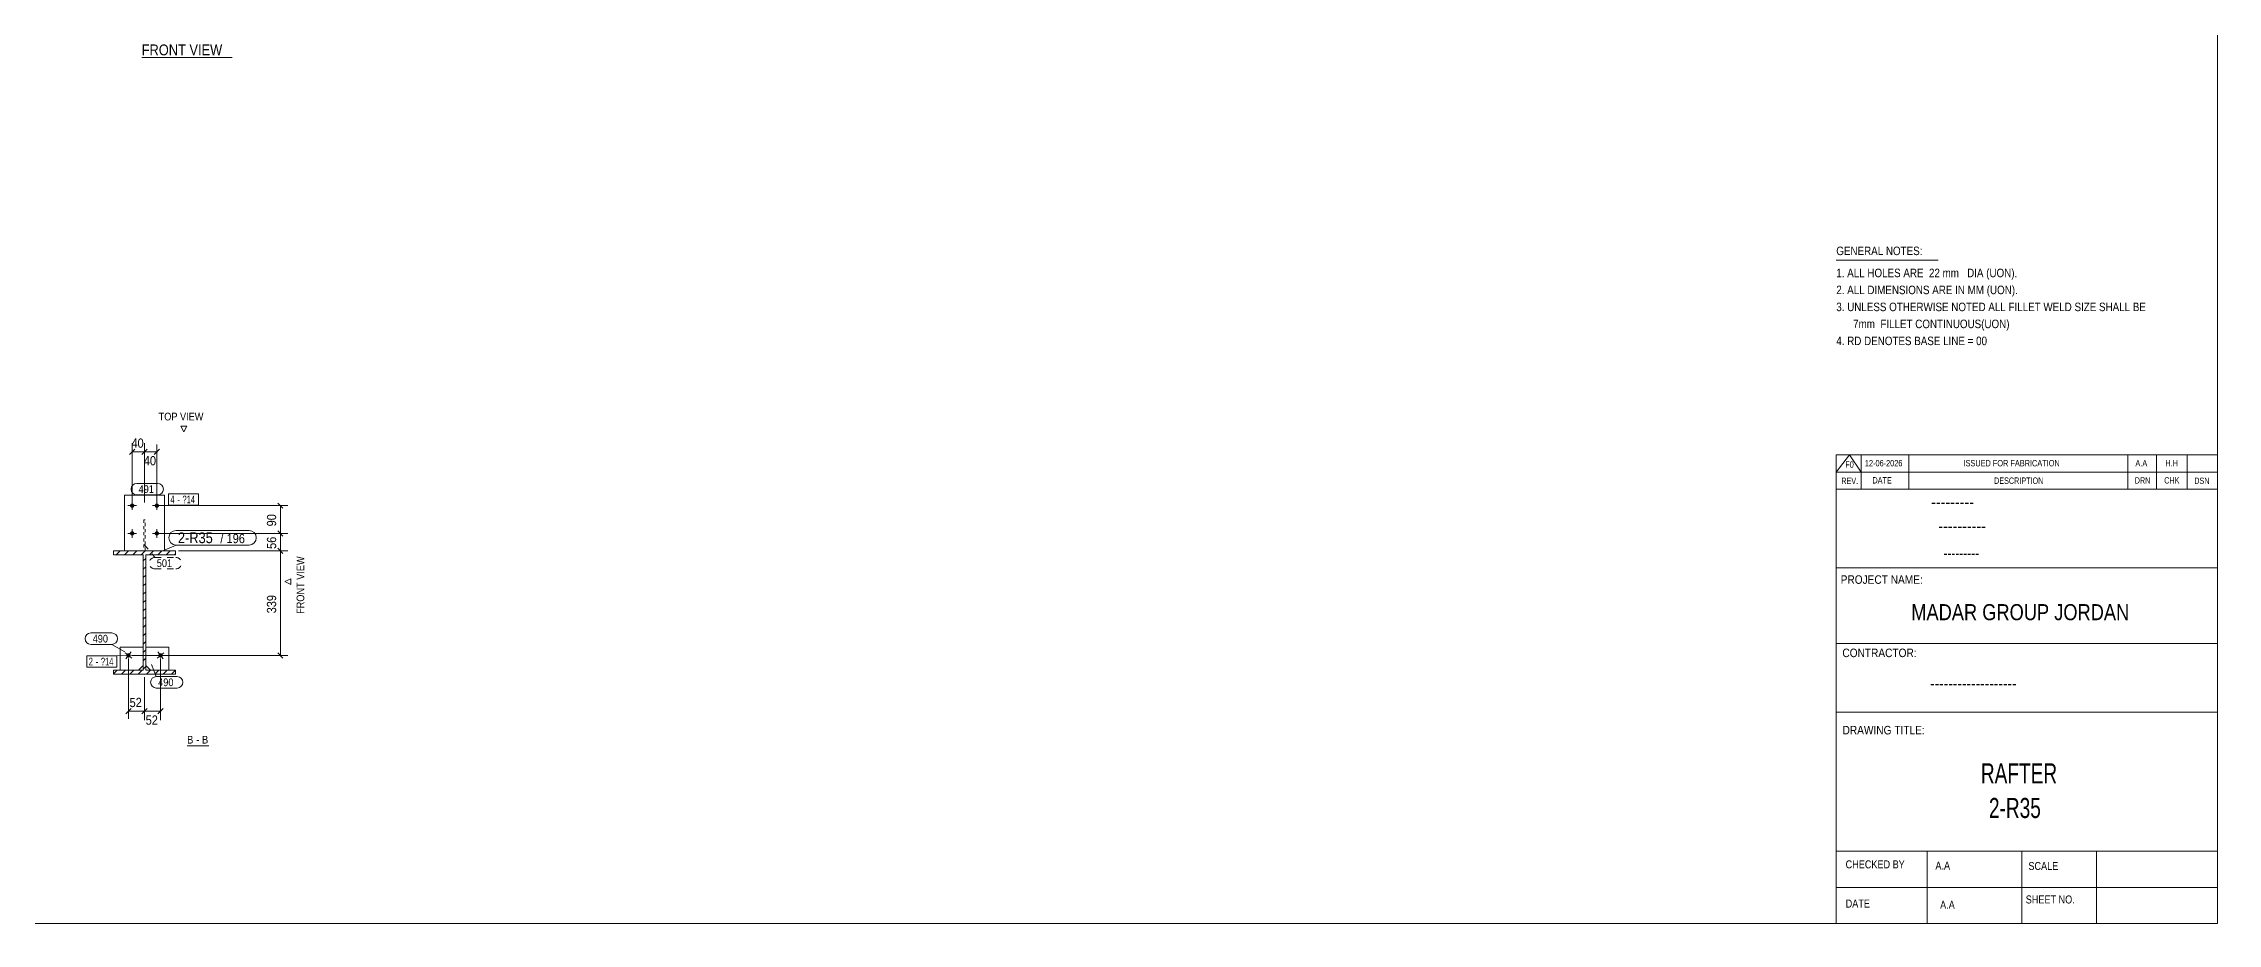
# Model space of a CAD drawing. Header units: millimetres. Extents: x 2 to 1174, y 1 to 825.
# Drawn here: x 470 to 1174, y 5 to 290 of the extents above; entities that cross this region are included whole.
import ezdxf

# ---------------------------------------------------------------- set-up
doc = ezdxf.new("R2010")
doc.units = ezdxf.units.MM
for name, pattern in [('XKITLINE00', [0]), ('XKITLINE01', [4, 1, -1, 1, -1]), ('XKITLINE02', [4, 2, -2])]:
    doc.linetypes.add(name, pattern=pattern)
for name, color, linetype, lineweight in [('Bolt', 3, 'Continuous', 0), ('BoltMark', 7, 'Continuous', 0), ('Dimensions', 7, 'Continuous', 0), ('DrawingSheet', 5, 'Continuous', 0), ('OtherObjectType', 7, 'Continuous', 0), ('Part', 2, 'Continuous', 0), ('PartMark', 7, 'Continuous', 0)]:
    doc.layers.add(name, color=color, linetype=linetype, lineweight=lineweight)
doc.styles.add('@ARIAL_UNICODE_MS_BOLD', font='ARIAL.TTF')
doc.styles.add('ARIAL', font='ARIAL.TTF')
doc.styles.add('ARIAL_NARROW', font='ARIALN.TTF')
doc.styles.add('COMIC_SANS_MS_BOLD', font='COMICBD.TTF')
doc.styles.add('SWIS721_EX_BT', font='ARIAL.TTF')
doc.styles.add('SWISSE', font='ARIAL.TTF')

# ---------------------------------------------------------------- blocks, each defined once
blk = doc.blocks.new('*A2')
at = {"layer": 'Part', "color": 7, "linetype": 'XKITLINE00', "lineweight": 0}
for p, q in [((493.27, 124.43), (494.57, 125.73)), ((495.97, 124.43), (497.27, 125.73)), ((498.66, 124.43), (499.96, 125.73)), ((501.36, 124.43), (502.66, 125.73)), ((502.05, 122.43), (502.85, 123.23)), ((502.05, 119.74), (502.85, 120.54)), ((504.05, 124.43), (505.35, 125.73)), ((506.74, 124.43), (508.04, 125.73)), ((509.44, 124.43), (510.74, 125.73)), ((512.13, 124.43), (512.45, 124.75)), ((502.05, 117.04), (502.85, 117.84)), ((502.05, 114.35), (502.85, 115.15)), ((502.05, 111.66), (502.85, 112.46)), ((502.05, 108.96), (502.85, 109.76)), ((502.05, 106.27), (502.85, 107.07)), ((502.05, 103.57), (502.85, 104.37)), ((502.05, 100.88), (502.85, 101.68)), ((502.05, 98.19), (502.85, 98.99)), ((502.05, 95.49), (502.85, 96.29)), ((502.05, 92.8), (502.85, 93.6)), ((492.45, 85.89), (493.59, 87.03)), ((494.98, 85.73), (496.28, 87.03)), ((497.68, 85.73), (498.98, 87.03)), ((500.37, 85.73), (501.67, 87.03)), ((502.05, 90.1), (502.85, 90.9)), ((502.05, 87.41), (502.85, 88.21)), ((503.07, 85.73), (504.37, 87.03)), ((505.76, 85.73), (507.06, 87.03)), ((508.45, 85.73), (509.75, 87.03)), ((511.15, 85.73), (512.45, 87.03)), ((512.45, 87.03), (512.45, 87.03))]:
    blk.add_line(p, q, dxfattribs=at)
blk = doc.blocks.new('*A157')
at = {"layer": 'Bolt'}
blk.add_hatch(color=3, dxfattribs=at).paths.add_polyline_path([(496.79, 91.3), (496.77, 91.33), (496.74, 91.35), (496.72, 91.37), (496.7, 91.4), (496.68, 91.43), (496.66, 91.46), (496.64, 91.49), (496.62, 91.52), (496.61, 91.55), (496.6, 91.58), (496.58, 91.61), (496.57, 91.65), (496.57, 91.68), (496.56, 91.71), (496.55, 91.75), (496.55, 91.78), (496.55, 91.81), (496.55, 91.85), (496.55, 91.88), (496.55, 91.92), (496.56, 91.95), (496.57, 91.99), (496.57, 92.02), (496.58, 92.05), (496.59, 92.08), (496.61, 92.12), (496.62, 92.15), (496.64, 92.18), (496.66, 92.21), (496.68, 92.24), (496.7, 92.26), (496.72, 92.29), (496.74, 92.31), (496.76, 92.34), (496.79, 92.36), (496.82, 92.38), (496.84, 92.4), (496.87, 92.42), (496.9, 92.44), (496.93, 92.46), (496.96, 92.47), (497, 92.49), (497.03, 92.5), (497.06, 92.51), (497.09, 92.52), (497.13, 92.52), (497.16, 92.53), (497.2, 92.53), (497.23, 92.53), (497.26, 92.53), (497.3, 92.53), (497.33, 92.53), (497.37, 92.52), (497.4, 92.52), (497.43, 92.51), (497.47, 92.5), (497.5, 92.49), (497.53, 92.47), (497.56, 92.46), (497.59, 92.44), (497.62, 92.43), (497.65, 92.41), (497.68, 92.39), (497.7, 92.36), (497.73, 92.34), (497.75, 92.32), (497.78, 92.29), (497.8, 92.26), (497.82, 92.24), (497.84, 92.21), (497.86, 92.18), (497.87, 92.15), (497.89, 92.12), (497.9, 92.09), (497.91, 92.05), (497.92, 92.02), (497.93, 91.99), (497.94, 91.95), (497.94, 91.92), (497.95, 91.89), (497.95, 91.85), (497.95, 91.82), (497.95, 91.78), (497.94, 91.75), (497.94, 91.71), (497.93, 91.68), (497.92, 91.65), (497.91, 91.61), (497.9, 91.58), (497.89, 91.55), (497.87, 91.52), (497.86, 91.49), (497.84, 91.46), (497.82, 91.43), (497.8, 91.4), (497.78, 91.38), (497.76, 91.35), (497.73, 91.33), (497.71, 91.3), (497.68, 91.28), (497.65, 91.26), (497.62, 91.24), (497.59, 91.22), (497.56, 91.21), (497.53, 91.19), (497.5, 91.18), (497.47, 91.17), (497.44, 91.16), (497.4, 91.15), (497.37, 91.14), (497.34, 91.14), (497.3, 91.14), (497.27, 91.13), (497.23, 91.13), (497.2, 91.13), (497.16, 91.14), (497.13, 91.14), (497.1, 91.15), (497.06, 91.16), (497.03, 91.17), (497, 91.18), (496.97, 91.19), (496.93, 91.21), (496.9, 91.22), (496.87, 91.24), (496.85, 91.26), (496.82, 91.28)], flags=17)
at = {"layer": 'Bolt', "color": 3, "linetype": 'XKITLINE00', "lineweight": 0}
for p, q in [((498.35, 90.97), (496.14, 92.69)), ((496.39, 90.73), (498.11, 92.94))]:
    blk.add_line(p, q, dxfattribs=at)
blk = doc.blocks.new('*A158')
at = {"layer": 'Bolt'}
blk.add_hatch(color=3, dxfattribs=at).paths.add_polyline_path([(507.25, 92.41), (507.27, 92.43), (507.3, 92.44), (507.33, 92.46), (507.37, 92.47), (507.4, 92.49), (507.43, 92.5), (507.46, 92.51), (507.5, 92.52), (507.53, 92.52), (507.56, 92.53), (507.6, 92.53), (507.63, 92.53), (507.67, 92.53), (507.7, 92.53), (507.74, 92.53), (507.77, 92.52), (507.8, 92.52), (507.84, 92.51), (507.87, 92.5), (507.9, 92.49), (507.93, 92.47), (507.96, 92.46), (507.99, 92.44), (508.02, 92.42), (508.05, 92.4), (508.08, 92.38), (508.11, 92.36), (508.13, 92.34), (508.16, 92.31), (508.18, 92.29), (508.2, 92.26), (508.22, 92.24), (508.24, 92.21), (508.26, 92.18), (508.27, 92.15), (508.29, 92.12), (508.3, 92.08), (508.31, 92.05), (508.32, 92.02), (508.33, 91.99), (508.34, 91.95), (508.34, 91.92), (508.35, 91.88), (508.35, 91.85), (508.35, 91.81), (508.35, 91.78), (508.34, 91.75), (508.34, 91.71), (508.33, 91.68), (508.32, 91.65), (508.31, 91.61), (508.3, 91.58), (508.29, 91.55), (508.27, 91.52), (508.26, 91.49), (508.24, 91.46), (508.22, 91.43), (508.2, 91.4), (508.18, 91.37), (508.15, 91.35), (508.13, 91.33), (508.1, 91.3), (508.08, 91.28), (508.05, 91.26), (508.02, 91.24), (507.99, 91.22), (507.96, 91.21), (507.93, 91.19), (507.9, 91.18), (507.87, 91.17), (507.83, 91.16), (507.8, 91.15), (507.77, 91.14), (507.73, 91.14), (507.7, 91.13), (507.66, 91.13), (507.63, 91.13), (507.6, 91.14), (507.56, 91.14), (507.53, 91.14), (507.49, 91.15), (507.46, 91.16), (507.43, 91.17), (507.4, 91.18), (507.36, 91.19), (507.33, 91.21), (507.3, 91.22), (507.27, 91.24), (507.24, 91.26), (507.22, 91.28), (507.19, 91.3), (507.16, 91.33), (507.14, 91.35), (507.12, 91.38), (507.1, 91.4), (507.08, 91.43), (507.06, 91.46), (507.04, 91.49), (507.02, 91.52), (507.01, 91.55), (506.99, 91.58), (506.98, 91.61), (506.97, 91.65), (506.97, 91.68), (506.96, 91.71), (506.95, 91.75), (506.95, 91.78), (506.95, 91.82), (506.95, 91.85), (506.95, 91.89), (506.95, 91.92), (506.96, 91.95), (506.97, 91.99), (506.97, 92.02), (506.98, 92.05), (507, 92.09), (507.01, 92.12), (507.02, 92.15), (507.04, 92.18), (507.06, 92.21), (507.08, 92.24), (507.1, 92.26), (507.12, 92.29), (507.14, 92.32), (507.17, 92.34), (507.19, 92.36), (507.22, 92.39)], flags=17)
at = {"layer": 'Bolt', "color": 3, "linetype": 'XKITLINE00', "lineweight": 0}
for p, q in [((506.54, 90.97), (508.75, 92.69)), ((506.79, 92.94), (508.51, 90.73))]:
    blk.add_line(p, q, dxfattribs=at)
blk = doc.blocks.new('*A159')
at = {"layer": 'Bolt'}
for points in [[(499.15, 140.3), (499.15, 140.26), (499.14, 140.23), (499.13, 140.2), (499.13, 140.16), (499.12, 140.13), (499.11, 140.1), (499.1, 140.07), (499.08, 140.03), (499.07, 140), (499.05, 139.97), (499.03, 139.94), (499.01, 139.92), (498.99, 139.89), (498.97, 139.86), (498.94, 139.84), (498.92, 139.81), (498.89, 139.79), (498.87, 139.77), (498.84, 139.75), (498.81, 139.73), (498.78, 139.72), (498.75, 139.7), (498.72, 139.69), (498.68, 139.67), (498.65, 139.66), (498.62, 139.65), (498.58, 139.65), (498.55, 139.64), (498.52, 139.64), (498.48, 139.63), (498.45, 139.63), (498.41, 139.63), (498.38, 139.64), (498.35, 139.64), (498.31, 139.65), (498.28, 139.65), (498.25, 139.66), (498.21, 139.67), (498.18, 139.69), (498.15, 139.7), (498.12, 139.72), (498.09, 139.73), (498.06, 139.75), (498.03, 139.77), (498, 139.79), (497.98, 139.81), (497.95, 139.84), (497.93, 139.86), (497.91, 139.89), (497.89, 139.92), (497.87, 139.94), (497.85, 139.97), (497.83, 140), (497.82, 140.03), (497.8, 140.07), (497.79, 140.1), (497.78, 140.13), (497.77, 140.16), (497.76, 140.2), (497.76, 140.23), (497.75, 140.26), (497.75, 140.3), (497.75, 140.33), (497.75, 140.37), (497.75, 140.4), (497.76, 140.44), (497.76, 140.47), (497.77, 140.5), (497.78, 140.54), (497.79, 140.57), (497.8, 140.6), (497.82, 140.63), (497.83, 140.66), (497.85, 140.69), (497.87, 140.72), (497.89, 140.75), (497.91, 140.78), (497.93, 140.8), (497.95, 140.83), (497.98, 140.85), (498, 140.87), (498.03, 140.9), (498.06, 140.92), (498.09, 140.93), (498.12, 140.95), (498.15, 140.97), (498.18, 140.98), (498.21, 140.99), (498.25, 141), (498.28, 141.01), (498.31, 141.02), (498.35, 141.03), (498.38, 141.03), (498.41, 141.03), (498.45, 141.03), (498.48, 141.03), (498.52, 141.03), (498.55, 141.03), (498.58, 141.02), (498.62, 141.01), (498.65, 141), (498.68, 140.99), (498.72, 140.98), (498.75, 140.97), (498.78, 140.95), (498.81, 140.93), (498.84, 140.92), (498.87, 140.9), (498.89, 140.87), (498.92, 140.85), (498.94, 140.83), (498.97, 140.8), (498.99, 140.78), (499.01, 140.75), (499.03, 140.72), (499.05, 140.69), (499.07, 140.66), (499.08, 140.63), (499.1, 140.6), (499.11, 140.57), (499.12, 140.54), (499.13, 140.5), (499.13, 140.47), (499.14, 140.44), (499.15, 140.4), (499.15, 140.37), (499.15, 140.33)], [(507.15, 140.3), (507.15, 140.26), (507.14, 140.23), (507.13, 140.2), (507.13, 140.16), (507.12, 140.13), (507.11, 140.1), (507.1, 140.07), (507.08, 140.03), (507.07, 140), (507.05, 139.97), (507.03, 139.94), (507.01, 139.92), (506.99, 139.89), (506.97, 139.86), (506.94, 139.84), (506.92, 139.81), (506.89, 139.79), (506.87, 139.77), (506.84, 139.75), (506.81, 139.73), (506.78, 139.72), (506.75, 139.7), (506.72, 139.69), (506.68, 139.67), (506.65, 139.66), (506.62, 139.65), (506.58, 139.65), (506.55, 139.64), (506.52, 139.64), (506.48, 139.63), (506.45, 139.63), (506.41, 139.63), (506.38, 139.64), (506.35, 139.64), (506.31, 139.65), (506.28, 139.65), (506.25, 139.66), (506.21, 139.67), (506.18, 139.69), (506.15, 139.7), (506.12, 139.72), (506.09, 139.73), (506.06, 139.75), (506.03, 139.77), (506, 139.79), (505.98, 139.81), (505.95, 139.84), (505.93, 139.86), (505.91, 139.89), (505.89, 139.92), (505.87, 139.94), (505.85, 139.97), (505.83, 140), (505.82, 140.03), (505.8, 140.07), (505.79, 140.1), (505.78, 140.13), (505.77, 140.16), (505.76, 140.2), (505.76, 140.23), (505.75, 140.26), (505.75, 140.3), (505.75, 140.33), (505.75, 140.37), (505.75, 140.4), (505.76, 140.44), (505.76, 140.47), (505.77, 140.5), (505.78, 140.54), (505.79, 140.57), (505.8, 140.6), (505.82, 140.63), (505.83, 140.66), (505.85, 140.69), (505.87, 140.72), (505.89, 140.75), (505.91, 140.78), (505.93, 140.8), (505.95, 140.83), (505.98, 140.85), (506, 140.87), (506.03, 140.9), (506.06, 140.92), (506.09, 140.93), (506.12, 140.95), (506.15, 140.97), (506.18, 140.98), (506.21, 140.99), (506.25, 141), (506.28, 141.01), (506.31, 141.02), (506.35, 141.03), (506.38, 141.03), (506.41, 141.03), (506.45, 141.03), (506.48, 141.03), (506.52, 141.03), (506.55, 141.03), (506.58, 141.02), (506.62, 141.01), (506.65, 141), (506.68, 140.99), (506.72, 140.98), (506.75, 140.97), (506.78, 140.95), (506.81, 140.93), (506.84, 140.92), (506.87, 140.9), (506.89, 140.87), (506.92, 140.85), (506.94, 140.83), (506.97, 140.8), (506.99, 140.78), (507.01, 140.75), (507.03, 140.72), (507.05, 140.69), (507.07, 140.66), (507.08, 140.63), (507.1, 140.6), (507.11, 140.57), (507.12, 140.54), (507.13, 140.5), (507.13, 140.47), (507.14, 140.44), (507.15, 140.4), (507.15, 140.37), (507.15, 140.33)], [(499.15, 131.3), (499.15, 131.26), (499.14, 131.23), (499.13, 131.2), (499.13, 131.16), (499.12, 131.13), (499.11, 131.1), (499.1, 131.07), (499.08, 131.03), (499.07, 131), (499.05, 130.97), (499.03, 130.94), (499.01, 130.92), (498.99, 130.89), (498.97, 130.86), (498.94, 130.84), (498.92, 130.81), (498.89, 130.79), (498.87, 130.77), (498.84, 130.75), (498.81, 130.73), (498.78, 130.72), (498.75, 130.7), (498.72, 130.69), (498.68, 130.67), (498.65, 130.66), (498.62, 130.65), (498.58, 130.65), (498.55, 130.64), (498.52, 130.64), (498.48, 130.63), (498.45, 130.63), (498.41, 130.63), (498.38, 130.64), (498.35, 130.64), (498.31, 130.65), (498.28, 130.65), (498.25, 130.66), (498.21, 130.67), (498.18, 130.69), (498.15, 130.7), (498.12, 130.72), (498.09, 130.73), (498.06, 130.75), (498.03, 130.77), (498, 130.79), (497.98, 130.81), (497.95, 130.84), (497.93, 130.86), (497.91, 130.89), (497.89, 130.92), (497.87, 130.94), (497.85, 130.97), (497.83, 131), (497.82, 131.03), (497.8, 131.07), (497.79, 131.1), (497.78, 131.13), (497.77, 131.16), (497.76, 131.2), (497.76, 131.23), (497.75, 131.26), (497.75, 131.3), (497.75, 131.33), (497.75, 131.37), (497.75, 131.4), (497.76, 131.44), (497.76, 131.47), (497.77, 131.5), (497.78, 131.54), (497.79, 131.57), (497.8, 131.6), (497.82, 131.63), (497.83, 131.66), (497.85, 131.69), (497.87, 131.72), (497.89, 131.75), (497.91, 131.78), (497.93, 131.8), (497.95, 131.83), (497.98, 131.85), (498, 131.87), (498.03, 131.9), (498.06, 131.92), (498.09, 131.93), (498.12, 131.95), (498.15, 131.97), (498.18, 131.98), (498.21, 131.99), (498.25, 132), (498.28, 132.01), (498.31, 132.02), (498.35, 132.03), (498.38, 132.03), (498.41, 132.03), (498.45, 132.03), (498.48, 132.03), (498.52, 132.03), (498.55, 132.03), (498.58, 132.02), (498.62, 132.01), (498.65, 132), (498.68, 131.99), (498.72, 131.98), (498.75, 131.97), (498.78, 131.95), (498.81, 131.93), (498.84, 131.92), (498.87, 131.9), (498.89, 131.87), (498.92, 131.85), (498.94, 131.83), (498.97, 131.8), (498.99, 131.78), (499.01, 131.75), (499.03, 131.72), (499.05, 131.69), (499.07, 131.66), (499.08, 131.63), (499.1, 131.6), (499.11, 131.57), (499.12, 131.54), (499.13, 131.5), (499.13, 131.47), (499.14, 131.44), (499.15, 131.4), (499.15, 131.37), (499.15, 131.33)], [(507.15, 131.3), (507.15, 131.26), (507.14, 131.23), (507.13, 131.2), (507.13, 131.16), (507.12, 131.13), (507.11, 131.1), (507.1, 131.07), (507.08, 131.03), (507.07, 131), (507.05, 130.97), (507.03, 130.94), (507.01, 130.92), (506.99, 130.89), (506.97, 130.86), (506.94, 130.84), (506.92, 130.81), (506.89, 130.79), (506.87, 130.77), (506.84, 130.75), (506.81, 130.73), (506.78, 130.72), (506.75, 130.7), (506.72, 130.69), (506.68, 130.67), (506.65, 130.66), (506.62, 130.65), (506.58, 130.65), (506.55, 130.64), (506.52, 130.64), (506.48, 130.63), (506.45, 130.63), (506.41, 130.63), (506.38, 130.64), (506.35, 130.64), (506.31, 130.65), (506.28, 130.65), (506.25, 130.66), (506.21, 130.67), (506.18, 130.69), (506.15, 130.7), (506.12, 130.72), (506.09, 130.73), (506.06, 130.75), (506.03, 130.77), (506, 130.79), (505.98, 130.81), (505.95, 130.84), (505.93, 130.86), (505.91, 130.89), (505.89, 130.92), (505.87, 130.94), (505.85, 130.97), (505.83, 131), (505.82, 131.03), (505.8, 131.07), (505.79, 131.1), (505.78, 131.13), (505.77, 131.16), (505.76, 131.2), (505.76, 131.23), (505.75, 131.26), (505.75, 131.3), (505.75, 131.33), (505.75, 131.37), (505.75, 131.4), (505.76, 131.44), (505.76, 131.47), (505.77, 131.5), (505.78, 131.54), (505.79, 131.57), (505.8, 131.6), (505.82, 131.63), (505.83, 131.66), (505.85, 131.69), (505.87, 131.72), (505.89, 131.75), (505.91, 131.78), (505.93, 131.8), (505.95, 131.83), (505.98, 131.85), (506, 131.87), (506.03, 131.9), (506.06, 131.92), (506.09, 131.93), (506.12, 131.95), (506.15, 131.97), (506.18, 131.98), (506.21, 131.99), (506.25, 132), (506.28, 132.01), (506.31, 132.02), (506.35, 132.03), (506.38, 132.03), (506.41, 132.03), (506.45, 132.03), (506.48, 132.03), (506.52, 132.03), (506.55, 132.03), (506.58, 132.02), (506.62, 132.01), (506.65, 132), (506.68, 131.99), (506.72, 131.98), (506.75, 131.97), (506.78, 131.95), (506.81, 131.93), (506.84, 131.92), (506.87, 131.9), (506.89, 131.87), (506.92, 131.85), (506.94, 131.83), (506.97, 131.8), (506.99, 131.78), (507.01, 131.75), (507.03, 131.72), (507.05, 131.69), (507.07, 131.66), (507.08, 131.63), (507.1, 131.6), (507.11, 131.57), (507.12, 131.54), (507.13, 131.5), (507.13, 131.47), (507.14, 131.44), (507.15, 131.4), (507.15, 131.37), (507.15, 131.33)]]:
    blk.add_hatch(color=3, dxfattribs=at).paths.add_polyline_path(points, flags=17)
at = {"layer": 'Bolt', "color": 3, "linetype": 'XKITLINE00', "lineweight": 0}
for p, q in [((498.45, 141.73), (498.45, 138.93)), ((506.45, 141.73), (506.45, 138.93)), ((499.85, 140.33), (497.05, 140.33)), ((507.85, 140.33), (505.05, 140.33)), ((499.85, 131.33), (497.05, 131.33)), ((498.45, 132.73), (498.45, 129.93)), ((507.85, 131.33), (505.05, 131.33)), ((506.45, 132.73), (506.45, 129.93))]:
    blk.add_line(p, q, dxfattribs=at)
blk = doc.blocks.new('*A160')
at = {"layer": 'Part', "color": 2, "linetype": 'XKITLINE00', "lineweight": 0}
for p, q in [((492.45, 124.43), (492.45, 125.73)), ((492.45, 125.73), (512.45, 125.73)), ((502.05, 124.43), (492.45, 124.43)), ((502.05, 87.03), (502.05, 124.43)), ((512.45, 124.43), (502.85, 124.43)), ((502.85, 124.43), (502.85, 87.03)), ((512.45, 125.73), (512.45, 124.43)), ((492.45, 85.73), (492.45, 87.03)), ((492.45, 87.03), (502.05, 87.03)), ((512.45, 85.73), (492.45, 85.73)), ((502.85, 87.03), (512.45, 87.03)), ((512.45, 87.03), (512.45, 85.73))]:
    blk.add_line(p, q, dxfattribs=at)
blk = doc.blocks.new('*A161')
at = {"layer": 'Part', "color": 2, "linetype": 'XKITLINE00', "lineweight": 0}
for p, q in [((502.05, 94.53), (494.55, 94.53)), ((494.55, 94.53), (494.55, 87.03)), ((500.55, 87.03), (502.05, 88.53))]:
    blk.add_line(p, q, dxfattribs=at)
at = {"layer": 'Part', "color": 7, "linetype": 'XKITLINE01', "lineweight": 0}
for p, q in [((502.05, 88.53), (502.05, 94.53)), ((494.55, 87.03), (500.55, 87.03))]:
    blk.add_line(p, q, dxfattribs=at)
blk = doc.blocks.new('*A162')
at = {"layer": 'Part', "color": 2, "linetype": 'XKITLINE00', "lineweight": 0}
for p, q in [((502.85, 94.53), (510.35, 94.53)), ((510.35, 94.53), (510.35, 87.03)), ((504.35, 87.03), (502.85, 88.53))]:
    blk.add_line(p, q, dxfattribs=at)
at = {"layer": 'Part', "color": 7, "linetype": 'XKITLINE01', "lineweight": 0}
for p, q in [((502.85, 88.53), (502.85, 94.53)), ((510.35, 87.03), (504.35, 87.03))]:
    blk.add_line(p, q, dxfattribs=at)
blk = doc.blocks.new('*A163')
at = {"layer": 'Part', "color": 7, "linetype": 'XKITLINE01', "lineweight": 0}
for p, q in [((502.7, 135.73), (502.2, 135.73)), ((502.2, 135.73), (502.2, 125.73)), ((502.7, 125.73), (502.7, 135.73)), ((502.2, 125.73), (502.7, 125.73))]:
    blk.add_line(p, q, dxfattribs=at)
blk = doc.blocks.new('*A164')
at = {"layer": 'Part', "color": 2, "linetype": 'XKITLINE00', "lineweight": 0}
for p, q in [((495.95, 125.73), (495.95, 143.73)), ((495.95, 143.73), (508.95, 143.73)), ((508.95, 143.73), (508.95, 125.73))]:
    blk.add_line(p, q, dxfattribs=at)
at = {"layer": 'Part', "color": 7, "linetype": 'XKITLINE01', "lineweight": 0}
blk.add_line((508.95, 125.73), (495.95, 125.73), dxfattribs=at)
blk = doc.blocks.new('*A174')
at = {"layer": 'DrawingSheet', "color": 5, "linetype": 'XKITLINE00', "lineweight": 0}
for p, q in [((1174, 5), (1174, 825)), ((5, 5), (1174, 5))]:
    blk.add_line(p, q, dxfattribs=at)
blk = doc.blocks.new('*A176')
at = {"layer": 'OtherObjectType', "color": 7, "linetype": 'XKITLINE00', "lineweight": 0}
blk.add_line((1050.5, 219.82), (1083.5, 219.82), dxfattribs=at)
at = {"layer": 'OtherObjectType', "color": 7, "style": 'ARIAL_NARROW', "width": 1.008832}
for s, p in [('GENERAL NOTES:', (1050.5, 221.47)), ('2. ALL DIMENSIONS ARE IN MM (UON).', (1050.5, 208.82)), ('1. ALL HOLES ARE  22 mm   DIA (UON).', (1050.5, 214.32)), ('3. UNLESS OTHERWISE NOTED ALL FILLET WELD SIZE SHALL BE', (1050.5, 203.32)), ('7mm  FILLET CONTINUOUS(UON)', (1055.95, 197.82)), ('4. RD DENOTES BASE LINE = 00', (1050.5, 192.32))]:
    blk.add_text(s, height=2.75, dxfattribs=at).set_placement(p)
blk = doc.blocks.new('*A177')
at = {"layer": 'OtherObjectType', "color": 7, "linetype": 'XKITLINE00', "lineweight": 0}
for p, q in [((1050.5, 156.76), (1174, 156.76)), ((1050.5, 151.21), (1054.82, 156.76)), ((1050.5, 151.21), (1050.5, 156.76)), ((1054.82, 156.76), (1058.53, 151.21)), ((1058.53, 151.21), (1058.53, 156.76)), ((1073.97, 151.21), (1073.97, 156.76)), ((1144.98, 151.21), (1144.98, 156.76)), ((1154.24, 151.21), (1154.24, 156.76)), ((1164.12, 151.21), (1164.12, 156.76)), ((1174, 151.21), (1174, 156.76)), ((1050.5, 151.21), (1174, 151.21)), ((1050.5, 145.65), (1050.5, 151.21)), ((1054.21, 151.21), (1174, 151.21)), ((1058.53, 145.65), (1058.53, 151.21)), ((1073.97, 145.65), (1073.97, 151.21)), ((1144.98, 145.65), (1144.98, 151.21)), ((1154.24, 145.65), (1154.24, 151.21)), ((1164.12, 145.65), (1164.12, 151.21)), ((1174, 145.65), (1174, 151.21))]:
    blk.add_line(p, q, dxfattribs=at)
at = {"layer": 'OtherObjectType', "color": 7, "style": 'ARIAL_NARROW'}
for s, height, width, p in [('12-06-2026', 2.058, 1.008832, (1059.76, 153.06)), ('ISSUED FOR FABRICATION', 2.0583, 1.008832, (1091.71, 153.06)), ('A.A', 2.058, 1.008832, (1147.4, 153.06)), ('H.H', 2.058, 1.008832, (1157.13, 153.06)), ('REV.', 2.058, 0.907949, (1052.13, 147.31)), ('F0', 2.058, 1.008832, (1053.4, 152.59)), ('DATE', 2.058, 0.907949, (1062.23, 147.5)), ('DESCRIPTION', 2.0583, 0.907949, (1101.61, 147.39)), ('DRN', 2.058, 0.907949, (1147.17, 147.47)), ('CHK', 2.058, 0.907949, (1156.72, 147.5)), ('DSN', 2.058, 0.907949, (1166.47, 147.35))]:
    blk.add_text(s, height=height, dxfattribs=dict(at, width=width)).set_placement(p)
blk = doc.blocks.new('*A179')
at = {"layer": 'OtherObjectType', "color": 2, "linetype": 'XKITLINE00', "lineweight": 0}
for p, q in [((1050.5, 145.65), (1174, 145.65)), ((1050.5, 5), (1050.5, 145.64)), ((1173.98, 145.64), (1174, 5)), ((1174, 120.14), (1050.5, 120.14)), ((1050.5, 95.63), (1174, 95.63)), ((1174, 73.49), (1050.5, 73.49)), ((1174, 28.4), (1050.5, 28.4)), ((1079.94, 28.4), (1079.94, 5)), ((1110.62, 5), (1110.62, 28.4)), ((1134.75, 5), (1134.75, 28.4)), ((1174, 16.7), (1050.5, 16.7)), ((1174, 5), (1050.5, 5))]:
    blk.add_line(p, q, dxfattribs=at)
at = {"layer": 'OtherObjectType', "color": 4, "style": '@ARIAL_UNICODE_MS_BOLD', "width": 0.85}
blk.add_text('---------', height=3.9, dxfattribs=at).set_placement((1081.23, 139.59))
at = {"layer": 'OtherObjectType', "color": 7, "style": 'ARIAL', "width": 0.85}
for s, height, p in [('----------', 3.9, (1083.56, 131.77)), ('---------', 3.25, (1085.21, 123.31))]:
    blk.add_text(s, height=height, dxfattribs=at).set_placement(p)
at = {"layer": 'OtherObjectType', "color": 3, "width": 0.85}
for s, style, p in [('PROJECT NAME:', 'SWIS721_EX_BT', (1051.92, 115.01)), ('CONTRACTOR:', 'SWISSE', (1052.47, 91.27)), ('DRAWING TITLE:', 'SWIS721_EX_BT', (1052.53, 66.24))]:
    blk.add_text(s, height=2.7618, dxfattribs=dict(at, style=style)).set_placement(p)
at = {"layer": 'OtherObjectType', "color": 7, "width": 0.85}
for s, height, p in [('MADAR GROUP JORDAN', 5.2, (1074.79, 103.23)), ('CHECKED BY', 2.592, (1053.53, 22.86)), ('A.A', 2.592, (1082.61, 22.45)), ('SCALE', 2.592, (1112.74, 22.33)), ('SHEET NO.', 2.592, (1111.87, 11.49)), ('DATE', 2.592, (1053.54, 10.16)), ('A.A', 2.592, (1084.14, 9.76))]:
    blk.add_text(s, height=height, dxfattribs=at).set_placement(p)
at = {"layer": 'OtherObjectType', "color": 1}
for s, height, style, width, p in [('-------------------', 3.9, 'COMIC_SANS_MS_BOLD', 0.85, (1080.87, 80.86)), ('RAFTER', 6.5, 'ARIAL', 0.68, (1097.34, 50.37)), ('2-R35', 6.5, 'ARIAL', 0.68, (1099.95, 39.17))]:
    blk.add_text(s, height=height, dxfattribs=dict(at, style=style, width=width)).set_placement(p)
blk = doc.blocks.new('*A185')
at = {"layer": 'OtherObjectType', "color": 7, "linetype": 'XKITLINE00', "lineweight": 0}
blk.add_line((501.54, 285.43), (530.84, 285.43), dxfattribs=at)
at = {"layer": 'OtherObjectType', "color": 7, "style": 'ARIAL', "width": 0.85}
blk.add_text('FRONT VIEW', height=3.5, dxfattribs=at).set_placement((501.54, 286.18))
blk = doc.blocks.new('*A365')
at = {"layer": 'Dimensions', "color": 7, "linetype": 'XKITLINE00', "lineweight": 0}
for p, q in [((497.25, 90.83), (497.25, 71.33)), ((502.45, 84.73), (502.45, 71.33)), ((498.1, 74.58), (496.4, 72.88)), ((497.25, 73.73), (502.45, 73.73)), ((503.3, 74.58), (501.6, 72.88))]:
    blk.add_line(p, q, dxfattribs=at)
at = {"layer": 'Dimensions', "color": 3}
for p in [(497.25, 73.73), (502.45, 73.73)]:
    blk.add_point(p, dxfattribs=at)
at = {"layer": 'Dimensions', "color": 3, "style": 'ARIAL', "width": 0.85}
blk.add_text('52', height=3, dxfattribs=at).set_placement((497.62, 75.08))
blk = doc.blocks.new('*A366')
at = {"layer": 'Dimensions', "color": 7, "linetype": 'XKITLINE00', "lineweight": 0}
for p, q in [((502.45, 84.73), (502.45, 70.88)), ((507.65, 90.83), (507.65, 70.88)), ((503.3, 74.58), (501.6, 72.88)), ((502.45, 73.73), (507.65, 73.73)), ((508.5, 74.58), (506.8, 72.88))]:
    blk.add_line(p, q, dxfattribs=at)
at = {"layer": 'Dimensions', "color": 3}
for p in [(502.45, 73.73), (507.65, 73.73)]:
    blk.add_point(p, dxfattribs=at)
at = {"layer": 'Dimensions', "color": 3, "style": 'ARIAL', "width": 0.85}
blk.add_text('52', height=3, dxfattribs=at).set_placement((502.82, 69.38))
blk = doc.blocks.new('*A367')
at = {"layer": 'Dimensions', "color": 7, "linetype": 'XKITLINE00', "lineweight": 0}
for p, q in [((499.3, 158.58), (497.6, 156.88)), ((498.45, 141.33), (498.45, 160.58)), ((498.45, 157.73), (502.45, 157.73)), ((503.3, 158.58), (501.6, 156.88)), ((502.45, 141.33), (502.45, 160.58))]:
    blk.add_line(p, q, dxfattribs=at)
at = {"layer": 'Dimensions', "color": 3}
for p in [(498.45, 157.73), (502.45, 157.73)]:
    blk.add_point(p, dxfattribs=at)
at = {"layer": 'Dimensions', "color": 3, "style": 'ARIAL', "width": 0.85}
blk.add_text('40', height=3, dxfattribs=at).set_placement((498.22, 159.08))
blk = doc.blocks.new('*A368')
at = {"layer": 'Dimensions', "color": 7, "linetype": 'XKITLINE00', "lineweight": 0}
for p, q in [((503.3, 158.58), (501.6, 156.88)), ((502.45, 141.33), (502.45, 160.13)), ((502.45, 157.73), (506.45, 157.73)), ((507.3, 158.58), (505.6, 156.88)), ((506.45, 141.33), (506.45, 160.13))]:
    blk.add_line(p, q, dxfattribs=at)
at = {"layer": 'Dimensions', "color": 3}
for p in [(502.45, 157.73), (506.45, 157.73)]:
    blk.add_point(p, dxfattribs=at)
at = {"layer": 'Dimensions', "color": 3, "style": 'ARIAL', "width": 0.85}
blk.add_text('40', height=3, dxfattribs=at).set_placement((502.22, 153.38))
blk = doc.blocks.new('*A369')
at = {"layer": 'Dimensions', "color": 7, "linetype": 'XKITLINE00', "lineweight": 0}
for p, q in [((513.45, 125.73), (548.85, 125.73)), ((545.6, 126.58), (547.3, 124.88)), ((546.45, 91.83), (546.45, 125.73)), ((498.25, 91.83), (548.85, 91.83)), ((545.6, 92.68), (547.3, 90.98))]:
    blk.add_line(p, q, dxfattribs=at)
at = {"layer": 'Dimensions', "color": 3}
for p in [(546.45, 125.73), (546.45, 91.83)]:
    blk.add_point(p, dxfattribs=at)
at = {"layer": 'Dimensions', "color": 3, "style": 'ARIAL', "width": 0.85}
blk.add_text('339', height=3, rotation=90.00021, dxfattribs=at).set_placement((545.1, 105.45))
blk = doc.blocks.new('*A370')
at = {"layer": 'Dimensions', "color": 7, "linetype": 'XKITLINE00', "lineweight": 0}
for p, q in [((507.45, 131.33), (548.85, 131.33)), ((545.6, 132.18), (547.3, 130.48)), ((546.45, 125.73), (546.45, 131.33)), ((513.45, 125.73), (548.85, 125.73)), ((545.6, 126.58), (547.3, 124.88))]:
    blk.add_line(p, q, dxfattribs=at)
at = {"layer": 'Dimensions', "color": 3}
for p in [(546.45, 131.33), (546.45, 125.73)]:
    blk.add_point(p, dxfattribs=at)
at = {"layer": 'Dimensions', "color": 3, "style": 'ARIAL', "width": 0.85}
blk.add_text('56', height=3, rotation=90.00021, dxfattribs=at).set_placement((545.1, 126.31))
blk = doc.blocks.new('*A371')
at = {"layer": 'Dimensions', "color": 7, "linetype": 'XKITLINE00', "lineweight": 0}
for p, q in [((545.6, 141.18), (547.3, 139.48)), ((507.45, 140.33), (548.85, 140.33)), ((546.45, 131.33), (546.45, 140.33)), ((507.45, 131.33), (548.85, 131.33)), ((545.6, 132.18), (547.3, 130.48))]:
    blk.add_line(p, q, dxfattribs=at)
at = {"layer": 'Dimensions', "color": 3}
for p in [(546.45, 140.33), (546.45, 131.33)]:
    blk.add_point(p, dxfattribs=at)
at = {"layer": 'Dimensions', "color": 3, "style": 'ARIAL', "width": 0.85}
blk.add_text('90', height=3, rotation=90.00021, dxfattribs=at).set_placement((545.1, 133.61))
blk = doc.blocks.new('*A372')
at = {"layer": 'BoltMark', "color": 7, "linetype": 'XKITLINE00', "lineweight": 0}
for p, q in [((483.79, 91.68), (493.48, 91.68)), ((483.79, 87.98), (483.79, 91.68)), ((497.25, 91.83), (493.48, 91.68)), ((493.48, 87.98), (493.48, 91.68)), ((483.79, 87.98), (493.48, 87.98))]:
    blk.add_line(p, q, dxfattribs=at)
at = {"layer": 'BoltMark', "color": 3, "style": 'ARIAL_NARROW', "width": 0.85}
for s, p in [('2', (484.39, 88.58)), ('-', (486.66, 88.58)), ('?14', (488.32, 88.58))]:
    blk.add_text(s, height=2.5, dxfattribs=at).set_placement(p)
blk = doc.blocks.new('*A373')
at = {"layer": 'BoltMark', "color": 7, "linetype": 'XKITLINE00', "lineweight": 0}
for p, q in [((510.22, 144.18), (519.9, 144.18)), ((510.22, 140.48), (510.22, 144.18)), ((519.9, 140.48), (519.9, 144.18)), ((506.45, 140.33), (510.22, 140.48)), ((510.22, 140.48), (519.9, 140.48))]:
    blk.add_line(p, q, dxfattribs=at)
at = {"layer": 'BoltMark', "color": 3, "style": 'ARIAL_NARROW', "width": 0.85}
for s, p in [('4', (510.82, 141.08)), ('-', (513.09, 141.08)), ('?14', (514.75, 141.08))]:
    blk.add_text(s, height=2.5, dxfattribs=at).set_placement(p)
blk = doc.blocks.new('*A374')
at = {"layer": 'PartMark', "color": 7, "linetype": 'XKITLINE00', "lineweight": 0}
for p, q in [((508.42, 125.68), (512.66, 127.58)), ((512.66, 132.28), (536.31, 132.28)), ((512.66, 127.58), (536.31, 127.58))]:
    blk.add_line(p, q, dxfattribs=at)
for centre, start, end in [((512.66, 129.93), 90, 270), ((536.31, 129.93), 270, 90)]:
    blk.add_arc(centre, 2.35, start, end, dxfattribs=at)
at = {"layer": 'PartMark', "color": 1, "style": 'ARIAL', "width": 0.85}
blk.add_text('2-R35', height=3.5, dxfattribs=at).set_placement((513.26, 128.18))
at = {"layer": 'PartMark', "color": 3, "style": 'ARIAL', "width": 0.85}
for s, p in [('/', (527.02, 128.18)), ('196', (529.03, 128.18))]:
    blk.add_text(s, height=3, dxfattribs=at).set_placement(p)
blk = doc.blocks.new('*A375')
at = {"layer": 'PartMark', "color": 7, "linetype": 'XKITLINE00', "lineweight": 0}
for p, q in [((485.07, 99.1), (491.84, 99.1)), ((485.07, 95.4), (491.84, 95.4)), ((496.08, 93), (491.84, 95.4))]:
    blk.add_line(p, q, dxfattribs=at)
for centre, start, end in [((485.07, 97.25), 90, 270), ((491.84, 97.25), 270, 90)]:
    blk.add_arc(centre, 1.85, start, end, dxfattribs=at)
at = {"layer": 'PartMark', "color": 3, "style": 'ARIAL', "width": 0.85}
blk.add_text('490', height=2.5, dxfattribs=at).set_placement((485.67, 96))
blk = doc.blocks.new('*A376')
at = {"layer": 'PartMark', "color": 7, "linetype": 'XKITLINE00', "lineweight": 0}
for p, q in [((504.73, 88.91), (506.28, 84.97)), ((506.28, 84.97), (513.04, 84.97)), ((506.28, 81.27), (513.04, 81.27))]:
    blk.add_line(p, q, dxfattribs=at)
for centre, start, end in [((506.28, 83.12), 90, 270), ((513.04, 83.12), 270, 90)]:
    blk.add_arc(centre, 1.85, start, end, dxfattribs=at)
at = {"layer": 'PartMark', "color": 3, "style": 'ARIAL', "width": 0.85}
blk.add_text('490', height=2.5, dxfattribs=at).set_placement((506.88, 81.87))
blk = doc.blocks.new('*A377')
at = {"layer": 'PartMark', "color": 7, "linetype": 'XKITLINE02', "lineweight": 0}
for p, q in [((502.33, 127.76), (505.83, 123.55)), ((505.83, 123.55), (512.59, 123.55)), ((505.83, 119.85), (512.59, 119.85))]:
    blk.add_line(p, q, dxfattribs=at)
for centre, start, end in [((505.83, 121.7), 90, 270), ((512.59, 121.7), 270, 90)]:
    blk.add_arc(centre, 1.85, start, end, dxfattribs=at)
at = {"layer": 'PartMark', "color": 3, "style": 'ARIAL', "width": 0.85}
blk.add_text('501', height=2.5, dxfattribs=at).set_placement((506.43, 120.45))
blk = doc.blocks.new('*A378')
at = {"layer": 'PartMark', "color": 7, "linetype": 'XKITLINE00', "lineweight": 0}
for p, q in [((499.94, 147.53), (506.7, 147.53)), ((499.94, 143.83), (506.7, 143.83))]:
    blk.add_line(p, q, dxfattribs=at)
for centre, start, end in [((499.94, 145.68), 90, 270), ((506.7, 145.68), 270, 90)]:
    blk.add_arc(centre, 1.85, start, end, dxfattribs=at)
at = {"layer": 'PartMark', "color": 3, "style": 'ARIAL', "width": 0.85}
blk.add_text('491', height=2.5, dxfattribs=at).set_placement((500.54, 144.43))
blk = doc.blocks.new('*A379')
at = {"layer": 'OtherObjectType', "color": 7, "linetype": 'XKITLINE00', "lineweight": 0}
for p, q in [((515.17, 164.18), (514.23, 166.06)), ((514.23, 166.06), (516.11, 166.06)), ((516.11, 166.06), (515.17, 164.18)), ((515.17, 164.18), (515.17, 164.18)), ((547.95, 115.73), (549.82, 116.67)), ((549.82, 114.8), (547.95, 115.73)), ((547.95, 115.73), (547.95, 115.73)), ((549.82, 116.67), (549.82, 114.8)), ((516.27, 62.53), (523.32, 62.53))]:
    blk.add_line(p, q, dxfattribs=at)
at = {"layer": 'OtherObjectType', "color": 7, "style": 'ARIAL', "width": 0.85}
for s, p in [('TOP VIEW', (507.02, 167.93)), ('B', (516.27, 63.28)), ('-', (519.24, 63.28)), ('B', (521.1, 63.28))]:
    blk.add_text(s, height=2.5, dxfattribs=at).set_placement(p)
blk.add_text('FRONT VIEW', height=2.5, rotation=90, dxfattribs=at).set_placement((554.2, 105.27))

msp = doc.modelspace()

# ---------------------------------------------------------------- block references
at = {"lineweight": 0}
for name in ['*A174', '*A185', '*A176', '*A367', '*A368', '*A177', '*A164', '*A159', '*A378', '*A373', '*A371', '*A179', '*A163', '*A377', '*A370', '*A374', '*A2', '*A160', '*A369', '*A375', '*A372', '*A161', '*A157', '*A162', '*A158', '*A365', '*A366', '*A376']:
    msp.add_blockref(name, (0, 0), dxfattribs=at)
at = {"layer": 'OtherObjectType', "lineweight": 0}
msp.add_blockref('*A379', (0, 0), dxfattribs=at)

doc.saveas('drawing.dxf')
